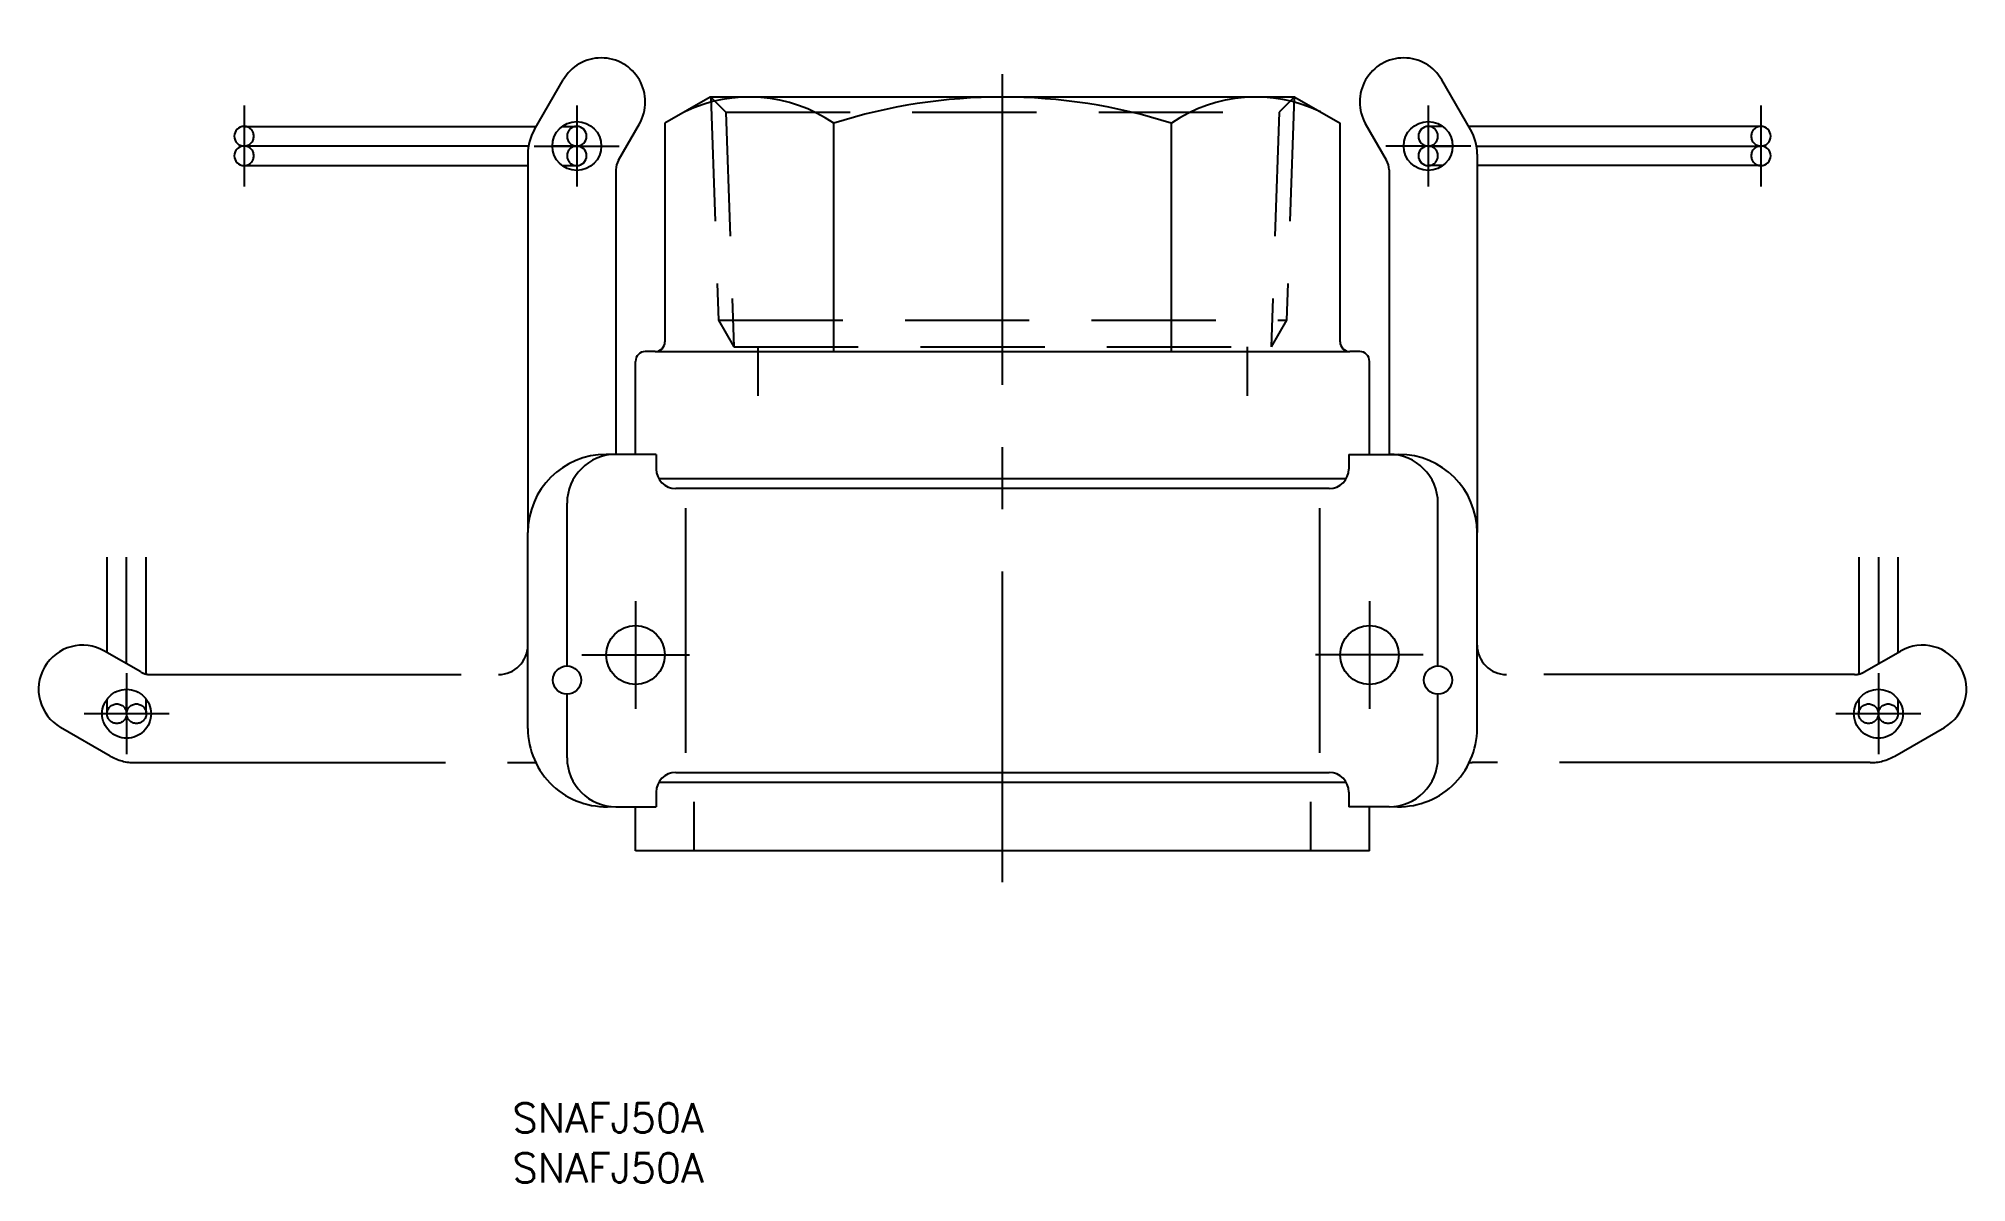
# Model space of a CAD drawing. Extents: x -98 to 99, y -34 to 83.
import ezdxf

# ---------------------------------------------------------------- set-up
doc = ezdxf.new("R2010")
doc.units = 0
for name, pattern in [('CENTER', [50.8, 31.75, -6.35, 6.35, -6.35]), ('DASHED', [19.05, 12.7, -6.35]), ('PHANTOM', [63.5, 31.75, -6.35, 6.35, -6.35, 6.35, -6.35])]:
    doc.linetypes.add(name, pattern=pattern)
doc.layers.get('0').update_dxf_attribs({"linetype": 'CONTINUOUS'})
doc.layers.add('CENTER', color=1, linetype='CENTER')
doc.styles.get("Standard").update_dxf_attribs({"font": 'txt.shx', "height": 3, "bigfont": 'bigfont.shx'})

# ---------------------------------------------------------------- blocks, each defined once
blk = doc.blocks.new('*U8')
at = {"color": 7, "linetype": 'CONTINUOUS'}
blk.add_text('SNAFJ50A', height=3, dxfattribs=at).set_placement((-50.07, -28.8))
blk = doc.blocks.new('*U9')
at = {"color": 7, "linetype": 'CONTINUOUS'}
blk.add_text('SNAFJ50A', height=3, dxfattribs=at).set_placement((-50.07, -33.89))

msp = doc.modelspace()

# ---------------------------------------------------------------- linework, layer by layer
at = {"color": 7, "linetype": 'CONTINUOUS'}
for p, q in [((-47.83, 73.67), (-44.9, 78.75)), ((-29.88, 77), (-34.5, 74.33)), ((29.88, 77), (-29.88, 77)), ((29.88, 77), (34.5, 74.33)), ((47.83, 73.67), (44.9, 78.75)), ((-77.5, 74), (-47.64, 74)), ((-45, 74), (-43.5, 74)), ((-39.23, 70.56), (-37.1, 74.25)), ((-34.5, 74.33), (-34.5, 52)), ((-17.25, 51), (-17.25, 74.33)), ((17.25, 74.33), (17.25, 51)), ((34.5, 52), (34.5, 74.33)), ((39.23, 70.56), (37.1, 74.25)), ((45, 74), (43.5, 74)), ((77.5, 74), (47.64, 74)), ((-48.43, 72), (-77.5, 72)), ((-48.5, 71.17), (-48.5, 32.5)), ((-43.5, 72), (-46, 72)), ((43.5, 72), (46, 72)), ((48.43, 72), (77.5, 72)), ((48.5, 71.17), (48.5, 32.5)), ((-77.5, 70), (-48.5, 70)), ((-45, 70), (-43.5, 70)), ((-39.5, 69.56), (-39.5, 40.5)), ((39.5, 69.56), (39.5, 40.5)), ((45, 70), (43.5, 70)), ((77.5, 70), (48.5, 70)), ((-37.5, 40.5), (-37.5, 50)), ((-35.5, 51), (-36.5, 51)), ((-35.5, 51), (35.5, 51)), ((36.5, 51), (35.5, 51)), ((37.5, 40.5), (37.5, 50)), ((-35.39, 40.5), (-40.5, 40.5)), ((-35.39, 40.5), (-35.39, 39)), ((35.39, 40.5), (35.39, 39)), ((35.39, 40.5), (40.5, 40.5)), ((35.12, 38), (-35.12, 38)), ((-44.5, 18.88), (-44.5, 35.5)), ((33.39, 37), (-33.39, 37)), ((44.5, 18.88), (44.5, 35.5)), ((-32.39, 35), (-32.39, 10)), ((32.39, 35), (32.39, 10)), ((-48.5, 12.5), (-48.5, 32.5)), ((48.5, 12.5), (48.5, 32.5)), ((-44.5, 9.5), (-44.5, 16)), ((44.5, 9.5), (44.5, 16)), ((-33.39, 8), (33.39, 8)), ((-35.39, 6), (-35.39, 4.5)), ((-35.12, 7), (35.12, 7)), ((35.39, 6), (35.39, 4.5)), ((-39.5, 4.5), (-35.39, 4.5)), ((-37.5, 0), (-37.5, 4.5)), ((39.5, 4.5), (35.39, 4.5)), ((37.5, 0), (37.5, 4.5)), ((37.5, 0), (-37.5, 0))]:
    msp.add_line(p, q, dxfattribs=at)
at = {"color": 3, "linetype": 'DASHED'}
for p, q in [((-29.81, 77), (-29.01, 54.2)), ((-29.81, 77), (-28.27, 75.47)), ((29.81, 77), (28.27, 75.47)), ((29.81, 77), (29.01, 54.2)), ((-28.27, 75.47), (28.27, 75.47)), ((-28.27, 75.47), (-27.44, 51.47)), ((28.27, 75.47), (27.44, 51.47)), ((-29.01, 54.2), (29.01, 54.2)), ((-29.01, 54.2), (-27.44, 51.47)), ((29.01, 54.2), (27.44, 51.47)), ((-27.44, 51.47), (27.44, 51.47)), ((-25, 51.47), (-25, 46.47)), ((25, 51.47), (25, 46.47)), ((-31.5, 0), (-31.5, 5)), ((31.5, 0), (31.5, 5))]:
    msp.add_line(p, q, dxfattribs=at)
at = {"color": 3, "linetype": 'PHANTOM'}
for p, q in [((-91.5, 20.25), (-91.5, 30)), ((-89.5, 19.1), (-89.5, 30)), ((-87.5, 18.05), (-87.5, 30)), ((87.5, 30), (87.5, 18.05)), ((89.5, 30), (89.5, 19.1)), ((91.5, 30), (91.5, 20.25)), ((-88.06, 18.27), (-91.75, 20.4)), ((88.06, 18.27), (91.75, 20.4)), ((-89.5, 18.14), (-89.5, 9.86)), ((-87.06, 18), (-51.5, 18)), ((87.06, 18), (51.5, 18)), ((89.5, 18.14), (89.5, 9.86)), ((-89.5, 14), (-89.5, 16.5)), ((89.5, 16.5), (89.5, 14)), ((-85.16, 14), (-93.84, 14)), ((-91.5, 14), (-91.5, 15.5)), ((-87.5, 14), (-87.5, 15.5)), ((93.84, 14), (85.16, 14)), ((87.5, 15.5), (87.5, 14)), ((91.5, 15.5), (91.5, 14)), ((-91.17, 9.67), (-96.25, 12.6)), ((91.17, 9.67), (96.25, 12.6)), ((-88.67, 9), (-48, 9)), ((88.67, 9), (48, 9))]:
    msp.add_line(p, q, dxfattribs=at)
at = {"color": 7, "linetype": 'CONTINUOUS'}
for centre, radius in [((-43.5, 72), 2.5), ((43.5, 72), 2.5), ((-37.5, 20), 3), ((37.5, 20), 3), ((-44.5, 17.44), 1.44), ((44.5, 17.44), 1.44)]:
    msp.add_circle(centre, radius, dxfattribs=at)
at = {"color": 3, "linetype": 'PHANTOM'}
for centre, radius in [((-89.5, 14), 2.5), ((89.5, 14), 2.5), ((-90.5, 14), 1), ((-88.5, 14), 1), ((88.5, 14), 1), ((90.5, 14), 1)]:
    msp.add_circle(centre, radius, dxfattribs=at)
at = {"color": 7, "linetype": 'CONTINUOUS'}
for centre, radius, start, end in [((-41, 76.5), 4.5, 330, 150), ((41, 76.5), 4.5, 30, 210), ((-25.87, 61.73), 15.27, 55.6158, 115.6158), ((0, 19.91), 57.09, 72.412, 107.588), ((25.88, 61.73), 15.27, 64.3842, 124.3842), ((-77.5, 73), 1, 90, 270), ((-43.5, 71.17), 5, 150, 180), ((-43.5, 73), 1, 270, 90), ((43.5, 73), 1, 90, 270), ((43.5, 71.17), 5, 0, 30), ((77.5, 73), 1, 270, 90), ((-77.5, 71), 1, 90, 270), ((-43.5, 71), 1, 270, 90), ((43.5, 71), 1, 90, 270), ((77.5, 71), 1, 270, 90), ((-37.5, 69.56), 2, 150, 180), ((37.5, 69.56), 2, 0, 30), ((-35.5, 52), 1, 270, 360), ((35.5, 52), 1, 180, 270), ((-36.5, 50), 1, 90, 180), ((36.5, 50), 1, 0, 90), ((-40.5, 32.5), 8, 90, 180), ((-39.5, 35.5), 5, 90, 180), ((39.5, 35.5), 5, 0, 90), ((40.5, 32.5), 8, 0, 90), ((-33.39, 39), 2, 180, 270), ((33.39, 39), 2, 270, 360), ((-40.5, 12.5), 8, 180, 274.0037), ((40.5, 12.5), 8, 265.9963, 0), ((-39.5, 9.5), 5, 180, 270), ((-33.39, 6), 2, 90, 180), ((33.39, 6), 2, 0, 90), ((39.5, 9.5), 5, 270, 0)]:
    msp.add_arc(centre, radius, start, end, dxfattribs=at)
at = {"color": 3, "linetype": 'DASHED'}
for centre, start, end in [((-77.5, 73), 270, 90), ((-43.5, 73), 90, 270), ((43.5, 73), 270, 90), ((77.5, 73), 90, 270), ((-77.5, 71), 270, 90), ((-43.5, 71), 90, 270), ((43.5, 71), 270, 90), ((77.5, 71), 90, 270)]:
    msp.add_arc(centre, 1, start, end, dxfattribs=at)
at = {"color": 3, "linetype": 'PHANTOM'}
for centre, radius, start, end in [((-94, 16.5), 4.5, 60, 240), ((-51.5, 21), 3, 270, 0), ((51.5, 21), 3, 180, 270), ((94, 16.5), 4.5, 300, 120), ((-87.06, 20), 2, 240, 270), ((87.06, 20), 2, 270, 300), ((-88.67, 14), 5, 240, 270), ((-48, 24), 15, 270, 271.1641), ((48, 24), 15, 268.8359, 270), ((88.67, 14), 5, 270, 300)]:
    msp.add_arc(centre, radius, start, end, dxfattribs=at)
at = {"layer": 'CENTER', "color": 1, "linetype": 'CENTER'}
for p, q in [((0, -3.21), (0, 82.98)), ((-77.5, 76.14), (-77.5, 67.86)), ((-43.5, 76.14), (-43.5, 67.86)), ((43.5, 76.14), (43.5, 67.86)), ((77.5, 76.14), (77.5, 67.86)), ((-47.84, 72), (-39.16, 72)), ((47.84, 72), (39.16, 72)), ((-37.5, 25.5), (-37.5, 14.5)), ((37.5, 25.5), (37.5, 14.5)), ((-43, 20), (-32, 20)), ((43, 20), (32, 20))]:
    msp.add_line(p, q, dxfattribs=at)

# ---------------------------------------------------------------- block references
at = {"color": 7, "linetype": 'CONTINUOUS'}
for name in ['*U8', '*U9']:
    msp.add_blockref(name, (0, 0), dxfattribs=at)

doc.saveas('drawing.dxf')
